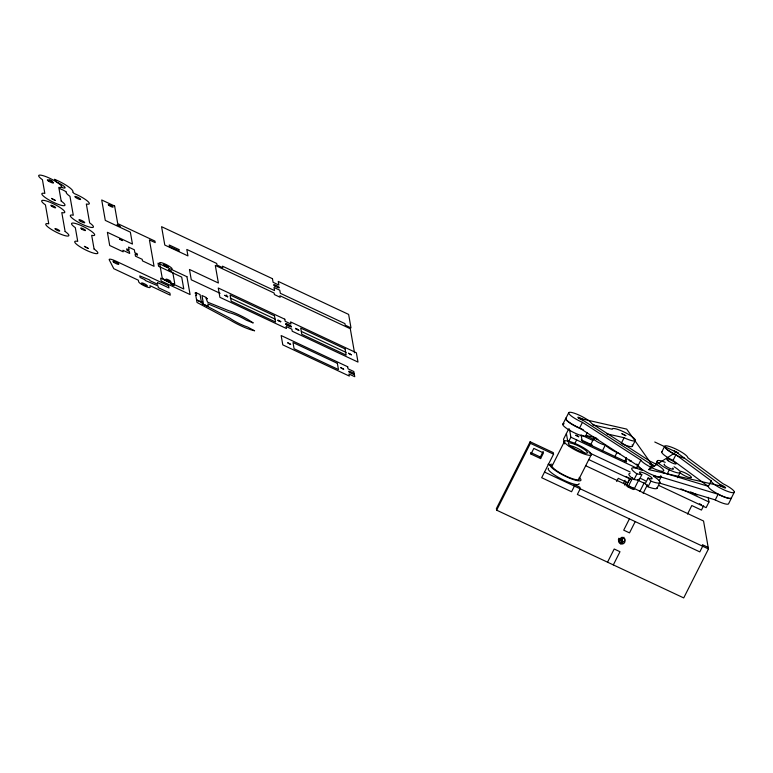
<?xml version="1.0" encoding="UTF-8"?>
<svg xmlns="http://www.w3.org/2000/svg" width="773" height="773" viewBox="0 0 773 773"><rect width="100%" height="100%" fill="white"/><g stroke="black" fill="none" stroke-linecap="round" stroke-linejoin="round"><path stroke-width="1.16" d="M708.184 547.4L702.396 544.685L702.667 546.24L699.816 551.893L577.354 494.449L580.204 488.797L579.934 487.251L574.146 484.536L574.426 486.091L571.566 491.734L541.68 477.714L553.565 454.176L553.294 452.62L530.152 441.769L496.382 508.624L496.653 510.18L683.719 597.915L708.455 548.956L703.546 521.012L585.982 465.868M496.653 510.18L530.423 443.325L530.152 441.769M530.964 454.06L533.824 448.408L543.458 452.93L540.607 458.582L530.964 454.06L530.693 452.505L540.337 457.027L540.607 458.582M540.337 457.027L543.187 451.384M562.715 424.454L565.565 418.811M565.855 418.406L568.706 412.753M568.764 428.841L563.527 439.199L564.348 443.857M564.705 441.006L552.337 465.491A15.045 2.976 26.8 0 0 564.396 475.298A15.045 2.976 26.8 0 0 579.006 478.864M568.493 441.924L570.87 437.218L569.44 429.063M660.722 475.627A12.909 2.551 26.8 0 1 651.533 474.545A12.909 2.551 26.8 0 1 637.976 465.771L579.595 428.01L582.456 422.358A12.909 2.551 26.8 0 1 568.889 413.584A12.909 2.551 26.8 0 1 578.069 414.666A12.909 2.551 26.8 0 1 591.635 423.44L650.006 461.201A12.909 2.551 26.8 0 1 663.572 469.974A12.909 2.551 26.8 0 1 654.393 468.892A12.909 2.551 26.8 0 1 640.827 460.119L582.456 422.358M574.754 443.692L576.658 439.924M564.135 423.71A12.909 2.551 26.8 0 0 571.556 431.402A12.909 2.551 26.8 0 0 585.876 435.46L587.306 432.638M590.311 445.374L593.809 438.446M578.706 479.579L591.074 455.094A15.045 2.976 26.8 0 0 573.788 442.919A15.045 2.976 26.8 0 0 568.802 446.137A15.045 2.976 26.8 0 0 591.074 455.094M602.38 450.93L605.375 444.997A6.889 1.362 26.8 0 1 595.162 440.397A6.889 1.362 26.8 0 1 597.935 439.306M621.241 443.364L624.101 437.721A12.909 2.551 26.8 0 0 635.416 440.252L632.565 445.895M614.467 457.481L616.96 452.543M624.487 461.781L626.488 457.829M616.641 481.502L618.255 478.303L627.898 482.825L630.092 478.497L625.801 476.487M623.492 483.415L625.096 480.246M624.768 485.241L626.314 482.188M629.386 479.067L626.304 486.053M637.976 465.771L640.827 460.119M628.449 486.159L632.662 477.811M657.06 487.502A15.789 3.121 26.8 0 1 648.045 486.777L645.262 483.656L648.112 478.004A7.102 1.401 26.8 0 0 651.291 477.27A7.102 1.401 26.8 0 0 641.648 472.255A7.102 1.401 26.8 0 0 641.822 474.738L638.962 480.381L634.063 479.511L636.913 473.868A15.789 3.121 26.8 0 1 640.749 469.762L642.112 470.332L642.334 469.781A12.909 2.551 26.8 0 1 638.111 465.839M634.237 488.874L639.503 478.439M639.909 491.319L644.209 482.806M661.736 452.06L664.587 446.408A12.909 2.551 26.8 0 1 676.452 449.335A12.909 2.551 26.8 0 1 687.748 457.684L723.055 483.753A12.909 2.551 26.8 0 1 734.35 492.101L731.5 497.744A12.909 2.551 26.8 0 1 719.634 494.817A12.909 2.551 26.8 0 1 708.339 486.478L673.032 460.408A12.909 2.551 26.8 0 1 662.21 451.548M655.688 464.273L657.185 461.307M607.539 562.184L614.206 549.004L619.985 551.719L613.327 564.899M629.425 518.876L623.714 530.172L629.502 532.887L635.213 521.591M643.146 493.271L647.455 484.748M648.045 486.777L650.905 481.135A15.789 3.121 26.8 0 0 654.741 477.028L653.552 476.274L653.784 475.724A12.909 2.551 26.8 0 0 661.07 477.018L718.107 494.256A12.909 2.551 26.8 0 0 731.442 497.551M621.647 541.68L622.439 540.105L621.927 537.206M659.166 480.787L661.07 477.018M656.963 488.362L659.813 482.71M673.032 460.408L675.892 454.756A12.909 2.551 26.8 0 1 664.587 446.408M667.302 473.791L669.302 469.839M677.573 477.724L680.066 472.786A12.909 2.551 26.8 0 1 660.954 465.095A12.909 2.551 26.8 0 1 665.234 462.331M687.506 514.074L691.806 505.552L701.449 510.074L703.643 505.745M708.339 486.478L711.189 480.825L675.892 454.756M708.165 497.329L708.976 501.986L706.126 507.639L658.673 485.386M659.359 483.019L715.247 499.899L718.107 494.256M731.355 498.256L728.504 503.909A12.909 2.551 26.8 0 1 715.247 499.899M654.77 442.011L676.172 452.05L722.774 486.459L648.779 469.607L652.199 465.046L626.69 429.102L580.262 418.512L652.199 465.046M648.779 469.607L676.172 452.05M636.913 473.868L641.822 474.738M592.862 424.908L612.255 429.247A12.909 2.551 26.8 0 1 623.569 431.778A12.909 2.551 26.8 0 1 635.416 440.252M606.989 433.895L624.101 437.721M585.876 435.46L596.147 437.76M629.541 460.177C627.666 460.727 634.749 462.602 629.889 460.302M661.707 472.235L708.474 486.372M585.596 435.576L594.321 439.663M592.988 440.494L581.083 434.909L582.175 441.122L626.536 461.925L625.811 457.78M581.277 439.885L592.205 445.016M690.647 491.966L697.14 495.01M570.87 437.218L637.406 468.419L637.049 466.38M680.936 488.836L708.976 501.986M699.352 503.735L701.498 504.74M588.997 452.698L630.217 472.032M637.812 480.226L645.31 483.743M589.161 459.771L631.696 479.724M220.102 293.315L191.279 279.797L189.462 269.448L218.392 283.015L215.3 265.429L274.125 293.015L274.396 294.561L280.174 297.276L279.903 295.73L350.295 328.738L354.527 352.836M230.238 298.069L275.072 319.094M278.348 320.631L280.531 321.655M286 324.225L291.469 326.786M295.846 328.844L299.122 330.38M301.306 331.404L346.14 352.43M628.343 486.362L634.131 489.077M530.423 443.325L553.565 454.176M548.067 464.235L551.284 465.742M544.53 472.071L708.455 548.956M618.584 538.298L622.439 540.105M618.825 539.699L622.68 541.506M619.192 541.767L622.081 543.119M49.685 179.809L52.545 181.336A7.102 1.401 26.8 0 0 53.405 182.93M680.066 472.786L680.134 472.844A6.889 1.362 26.8 0 0 689.535 477.637A6.889 1.362 26.8 0 0 689.023 475.076A6.889 1.362 26.8 0 0 679.805 471.172A12.909 2.551 26.8 0 0 674.066 466.757M648.112 478.004L650.905 481.135M633.155 487.995L633.425 489.551L627.637 486.835L627.367 485.28M566.387 433.547L567.817 441.702M226.682 294.977L226.962 296.532M172.756 272.241L174.717 283.382A7.034 1.391 26.8 0 1 168.717 282.116A7.034 1.391 26.8 0 1 162.117 277.478L159.567 262.984A7.034 1.391 26.8 0 1 165.577 264.25A7.034 1.391 26.8 0 1 172.176 268.898M60.709 187.085A7.102 1.401 26.8 0 0 64.835 187.105A7.102 1.401 26.8 0 0 56.835 182.235L54.468 179.278A15.789 3.121 26.8 0 1 72.604 192.052L74.247 193.569A12.909 2.551 26.8 0 1 87.513 201.115A12.909 2.551 26.8 0 1 86.334 204.004L89.649 222.895A12.909 2.551 26.8 0 1 90.422 227.291A12.909 2.551 26.8 0 1 74.063 219.609A12.909 2.551 26.8 0 1 73.29 215.223L69.966 196.332A12.909 2.551 26.8 0 1 66.449 191.926L63.077 190.042A15.789 3.121 26.8 0 1 59.434 188.457M684.453 458.167A11.962 2.367 26.8 0 1 671.843 452.872A11.962 2.367 26.8 0 1 665.466 447.026M624.632 538.356A3.227 3.131 -10 0 1 622.207 542.462A3.227 3.131 -10 0 1 618.361 539.631M579.045 483.54A17.219 3.401 26.8 0 1 562.329 479.463A17.219 3.401 26.8 0 1 548.53 468.245M579.199 477.347A17.219 3.401 26.8 0 1 565.575 476.352A17.219 3.401 26.8 0 1 551.796 464.196M569.295 446.35A8.532 1.691 26.8 0 1 576.581 447.886A8.532 1.691 26.8 0 1 584.581 453.529M624.024 537.293A5.276 0.754 -64.9 0 1 622.864 537.254M634.063 479.511A15.789 3.121 26.8 0 1 630.034 473.463M638.962 480.381A7.102 1.401 26.8 0 1 637.822 479.54M640.691 478.535A7.102 1.401 26.8 0 1 645.561 480.912M632.101 444.939A12.909 2.551 26.8 0 1 622.246 443.837M583.171 429.633A12.909 2.551 26.8 0 1 570.31 423.314A12.909 2.551 26.8 0 1 565.894 418.232M734.35 492.101A12.909 2.551 26.8 0 1 722.484 489.174A12.909 2.551 26.8 0 1 711.189 480.825M579.595 428.01A12.909 2.551 26.8 0 1 566.464 417.971M637.541 464.737A3.227 0.638 26.8 0 1 636.73 464.042M619.936 453.838A12.909 2.551 26.8 0 1 605.375 444.997M672.732 468.023A5.276 1.044 26.8 0 1 668.974 468.003A5.276 1.044 26.8 0 1 664.548 464.187M51.52 198.439L55.289 200.458L51.52 198.439M84.412 246.394L88.18 248.413L84.412 246.394M117.177 224.817L120.008 226.325L117.177 224.817M119.67 239.05L122.501 240.558L119.67 239.05M168.514 269.758L171.345 271.265L168.514 269.758M171.007 283.981L173.838 285.498L171.007 283.981M224.895 295.315L227.726 296.822L224.895 295.315M277.932 320.186L280.763 321.703L277.932 320.186M287.788 342.845L290.619 344.352L287.788 342.845M295.499 328.399L298.33 329.916L295.499 328.399M340.825 367.716L343.656 369.233L340.825 367.716M348.526 353.271L351.357 354.788L348.526 353.271M575.875 435.228L578.706 436.735L575.875 435.228M621.956 433.73L625.763 435.663L621.956 433.73M674.317 451.026L678.105 452.988L674.317 451.026M196.197 292.764L195.009 293.073L196.361 293.701L196.632 295.257L195.666 294.803L196.545 299.779L203.135 303.055L196.584 299.982L197.018 302.465L230.228 320.128A22.871 4.522 26.8 0 0 250.723 329.742L254.617 330.805L247.563 327.018A16.359 3.237 26.8 0 1 229.765 318.089L202.004 303.538L208.343 306.504L207.879 303.847L228.789 312.534A16.359 3.237 26.8 0 1 246.374 320.206L253.235 322.95L249.051 320.215A22.871 4.522 26.8 0 0 228.557 310.611L207.579 302.137L206.005 298.223L207.357 298.861L205.84 297.286L201.985 295.479L203.135 302.05L201.212 301.151L200.052 294.571L196.197 292.764M272.463 278.695L161.576 226.682L164.794 245.051L187.945 255.902L186.805 249.437L216.691 263.458L216.971 265.013L222.75 267.719L222.479 266.173L274.55 290.59L274.009 287.488L279.787 290.204L280.338 293.305L344.942 323.607L345.212 325.162L351 327.878L348.633 314.418L278.241 281.411L278.879 285.024L273.101 282.319L272.463 278.695M114.626 206.024L101.707 199.965L105.292 220.402L130.366 232.161L132.454 244.065L107.389 232.306L109.698 245.495L123.197 251.834L122.926 250.278L129.68 253.447L129.313 251.38L126.907 250.249L126.656 248.848L129.072 249.979L128.56 247.08L134.347 249.795L134.86 252.694L137.265 253.824L137.507 255.216L135.101 254.085L135.468 256.163L142.213 259.322L142.483 260.878L154.059 266.308L149.421 239.92L155.209 242.625L154.938 241.079L117.718 223.619L114.626 206.024M178.853 249.505L169.21 244.983L169.48 246.539L179.123 251.061L178.853 249.505M284.793 319.201L218.257 287.991L219.89 297.305L286.425 328.515L286.068 326.467L291.856 329.182L292.213 331.221L357.996 362.083L356.363 352.768L290.571 321.906L290.948 324.013L285.16 321.297L284.793 319.201M274.463 315.809L230.103 294.996L231.195 301.209L275.555 322.012L274.463 315.809M345.058 348.894L300.707 328.09L301.799 334.294L346.149 355.097L345.058 348.894M186.94 276.715L158.011 263.149L158.562 266.25L181.703 277.101L183.79 289.005L160.649 278.145L161.151 280.995L190.081 294.561L186.94 276.715M347.695 366.76L281.159 335.55L282.792 344.864L349.328 376.074L348.961 374.006L354.749 376.712L353.841 371.542L348.053 368.827L347.695 366.76M337.357 363.339L293.006 342.536L294.088 348.739L338.448 369.542L337.357 363.339M168.601 285.855L115.573 260.984A7.537 1.488 26.8 0 0 109.138 259.631L113.795 268.695L138.367 280.222L138.647 281.768A6.455 1.275 26.8 0 0 144.706 286.039A6.455 1.275 26.8 0 0 150.213 287.198L149.943 285.652L170.244 295.17L169.876 293.102L158.31 287.672L157.992 285.865L145.179 280.444L145.063 279.797L140.058 277.449L139.778 275.893L149.885 280.048L150.001 280.696L157.711 284.309L157.402 282.503L168.968 287.923L168.601 285.855M94.093 249.051L91.678 235.33A12.909 2.551 26.8 0 0 90.905 230.934A12.909 2.551 26.8 0 0 74.546 223.262A12.909 2.551 26.8 0 0 75.319 227.658L77.725 241.369A12.909 2.551 26.8 0 0 78.498 245.766A12.909 2.551 26.8 0 0 94.857 253.438A12.909 2.551 26.8 0 0 94.093 249.051M61.202 201.086L58.787 187.366A12.909 2.551 26.8 0 0 58.014 182.979A12.909 2.551 26.8 0 0 41.655 175.307A12.909 2.551 26.8 0 0 42.428 179.694L44.834 193.414A12.909 2.551 26.8 0 0 45.607 197.801A12.909 2.551 26.8 0 0 61.966 205.483A12.909 2.551 26.8 0 0 61.202 201.086M65.125 231.485L61.801 212.585A12.909 2.551 26.8 0 0 61.028 208.198A12.909 2.551 26.8 0 0 44.67 200.526A12.909 2.551 26.8 0 0 45.443 204.913L48.757 223.803A12.909 2.551 26.8 0 0 49.53 228.199A12.909 2.551 26.8 0 0 65.898 235.871A12.909 2.551 26.8 0 0 65.125 231.485M51.636 206.217A2.657 0.522 26.8 0 0 55.569 207.802A2.657 0.522 26.8 0 0 52.516 205.647A2.657 0.522 26.8 0 0 51.636 206.217M55.724 229.504A2.657 0.522 26.8 0 0 59.656 231.079A2.657 0.522 26.8 0 0 56.603 228.934A2.657 0.522 26.8 0 0 55.724 229.504M81.513 228.963A2.657 0.522 26.8 0 0 85.445 230.538A2.657 0.522 26.8 0 0 82.392 228.393A2.657 0.522 26.8 0 0 81.513 228.963M48.293 180.93A3.198 0.628 26.8 0 0 53.028 182.834A3.198 0.628 26.8 0 0 49.346 180.244A3.198 0.628 26.8 0 0 48.293 180.93M113.94 262.385A3.227 0.638 26.8 0 0 118.723 264.308A3.227 0.638 26.8 0 0 115.013 261.689A3.227 0.638 26.8 0 0 113.94 262.385M142.483 284.078A3.227 0.638 26.8 0 0 147.257 286A3.227 0.638 26.8 0 0 143.546 283.382A3.227 0.638 26.8 0 0 142.483 284.078M166.794 280.087A2.686 0.531 26.8 0 0 170.775 281.691A2.686 0.531 26.8 0 0 167.683 279.507A2.686 0.531 26.8 0 0 166.794 280.087M164.243 265.603A2.686 0.531 26.8 0 0 168.234 267.197A2.686 0.531 26.8 0 0 165.142 265.023A2.686 0.531 26.8 0 0 164.243 265.603M274.492 285.846A3.227 0.638 26.8 0 0 279.275 287.769A3.227 0.638 26.8 0 0 275.565 285.16A3.227 0.638 26.8 0 0 274.492 285.846M109.08 205.512A2.686 0.531 26.8 0 0 113.061 207.106A2.686 0.531 26.8 0 0 109.969 204.932A2.686 0.531 26.8 0 0 109.08 205.512M75.831 197.569A3.198 0.628 26.8 0 0 80.576 199.473A3.198 0.628 26.8 0 0 76.894 196.883A3.198 0.628 26.8 0 0 75.831 197.569M79.928 220.846A3.198 0.628 26.8 0 0 84.663 222.75A3.198 0.628 26.8 0 0 80.981 220.16A3.198 0.628 26.8 0 0 79.928 220.846M349.522 372.373A3.121 0.618 26.8 0 0 354.14 374.229A3.121 0.618 26.8 0 0 350.546 371.707A3.121 0.618 26.8 0 0 349.522 372.373M286.551 324.834A3.227 0.638 26.8 0 0 291.334 326.757A3.227 0.638 26.8 0 0 287.624 324.138A3.227 0.638 26.8 0 0 286.551 324.834M620.429 543.767A3.227 3.131 -10 0 0 625.067 540.704A3.227 3.131 -10 0 0 620.062 538.356A3.227 3.131 -10 0 0 620.429 543.767M571.431 446.688A10.706 2.116 26.8 0 0 587.277 453.065A10.706 2.116 26.8 0 0 574.967 444.407A10.706 2.116 26.8 0 0 571.431 446.688M720.687 485.946A3.198 0.628 26.8 0 0 725.528 487.985A3.198 0.628 26.8 0 0 722.098 485.454A3.198 0.628 26.8 0 0 720.687 485.946M578.455 418.029A2.657 0.522 26.8 0 0 582.513 419.787A2.657 0.522 26.8 0 0 579.808 417.72A2.657 0.522 26.8 0 0 578.455 418.029M650.402 464.563A2.657 0.522 26.8 0 0 654.451 466.322A2.657 0.522 26.8 0 0 651.755 464.254A2.657 0.522 26.8 0 0 650.402 464.563M668.23 460.795A5.276 1.044 26.8 0 0 676.037 463.935A5.276 1.044 26.8 0 0 669.978 459.664A5.276 1.044 26.8 0 0 668.23 460.795"/></g></svg>
